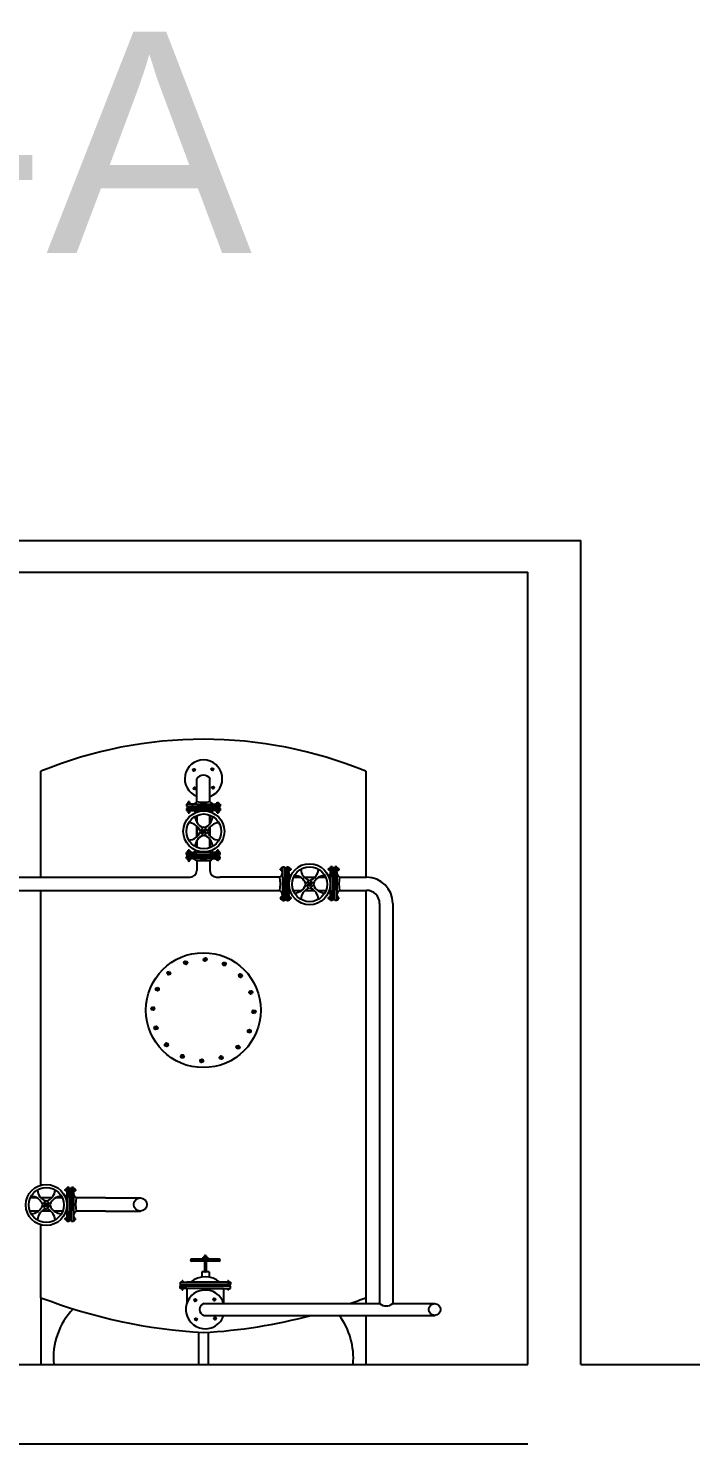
# Model space of a CAD drawing. Extents: x -30 to 1202, y 231 to 898.
# Drawn here: x 1168.97 to 1171.51, y 633.08 to 638.44 of the extents above; entities that cross this region are included whole.
import ezdxf

# ---------------------------------------------------------------- set-up
doc = ezdxf.new("R2010")
doc.units = 0
doc.header["$LTSCALE"] = 0.04
for name, color, linetype in [('0.1', 1, 'CONTINUOUS'), ('0.2', 2, 'CONTINUOUS'), ('0.3', 3, 'CONTINUOUS'), ('0.5', 5, 'CONTINUOUS')]:
    doc.layers.add(name, color=color, linetype=linetype)
doc.styles.add('STYLE2', font='arial.ttf')

msp = doc.modelspace()

# ---------------------------------------------------------------- linework, layer by layer
at = {"layer": '0.1'}
for p, q in [((1169.0168, 635.2221), (1169.0168, 635.6234)), ((1170.2484, 635.6234), (1170.2484, 635.2221)), ((1169.5721, 635.4981), (1169.5721, 635.5029)), ((1169.5721, 635.5029), (1169.5835, 635.5029)), ((1169.5835, 635.4981), (1169.5721, 635.4981)), ((1169.5749, 635.4981), (1169.5749, 635.5029)), ((1169.5755, 635.5029), (1169.5755, 635.5069)), ((1169.5798, 635.5069), (1169.5798, 635.5029)), ((1169.5804, 635.4981), (1169.5804, 635.5029)), ((1169.5835, 635.5029), (1169.5835, 635.4981)), ((1169.6928, 635.5029), (1169.6813, 635.5029)), ((1169.6813, 635.5029), (1169.6813, 635.4981)), ((1169.6813, 635.4981), (1169.6928, 635.4981)), ((1169.6845, 635.4981), (1169.6845, 635.5029)), ((1169.69, 635.4981), (1169.69, 635.5029)), ((1169.6928, 635.4981), (1169.6928, 635.5029)), ((1169.5721, 635.475), (1169.5721, 635.4702)), ((1169.5835, 635.475), (1169.5721, 635.475)), ((1169.5721, 635.4702), (1169.5835, 635.4702)), ((1169.5749, 635.475), (1169.5749, 635.4702)), ((1169.5755, 635.4702), (1169.5755, 635.4662)), ((1169.5798, 635.4662), (1169.5798, 635.4702)), ((1169.5804, 635.475), (1169.5804, 635.4702)), ((1169.5835, 635.4702), (1169.5835, 635.475)), ((1169.6813, 635.4702), (1169.6813, 635.475)), ((1169.6813, 635.475), (1169.6928, 635.475)), ((1169.6928, 635.4702), (1169.6813, 635.4702)), ((1169.6845, 635.475), (1169.6845, 635.4702)), ((1169.6851, 635.4662), (1169.6851, 635.4702)), ((1169.6894, 635.4702), (1169.6894, 635.4662)), ((1169.69, 635.475), (1169.69, 635.4702)), ((1169.6928, 635.475), (1169.6928, 635.4702)), ((1169.5721, 635.3157), (1169.5721, 635.3205)), ((1169.5721, 635.3205), (1169.5835, 635.3205)), ((1169.5835, 635.3157), (1169.5721, 635.3157)), ((1169.5721, 635.2925), (1169.5721, 635.2877)), ((1169.5835, 635.2925), (1169.5721, 635.2925)), ((1169.5721, 635.2877), (1169.5835, 635.2877)), ((1169.5749, 635.3157), (1169.5749, 635.3205)), ((1169.5749, 635.2925), (1169.5749, 635.2877)), ((1169.5755, 635.3205), (1169.5755, 635.3244)), ((1169.5755, 635.2877), (1169.5755, 635.2837)), ((1169.5798, 635.3244), (1169.5798, 635.3205)), ((1169.5798, 635.2837), (1169.5798, 635.2877)), ((1169.5804, 635.3157), (1169.5804, 635.3205)), ((1169.5804, 635.2925), (1169.5804, 635.2877)), ((1169.5835, 635.3205), (1169.5835, 635.3157)), ((1169.5835, 635.2877), (1169.5835, 635.2925)), ((1169.6928, 635.3205), (1169.6813, 635.3205)), ((1169.6813, 635.3205), (1169.6813, 635.3157)), ((1169.6813, 635.3157), (1169.6928, 635.3157)), ((1169.6813, 635.2877), (1169.6813, 635.2925)), ((1169.6813, 635.2925), (1169.6928, 635.2925)), ((1169.6928, 635.2877), (1169.6813, 635.2877)), ((1169.6845, 635.3157), (1169.6845, 635.3205)), ((1169.6845, 635.2925), (1169.6845, 635.2877)), ((1169.6851, 635.3244), (1169.6851, 635.3205)), ((1169.6894, 635.3205), (1169.6894, 635.3244)), ((1169.69, 635.3157), (1169.69, 635.3205)), ((1169.69, 635.2925), (1169.69, 635.2877)), ((1169.6928, 635.3157), (1169.6928, 635.3205)), ((1169.6928, 635.2925), (1169.6928, 635.2877)), ((1169.9275, 635.2542), (1169.9235, 635.2542)), ((1169.9235, 635.2499), (1169.9275, 635.2499)), ((1169.9323, 635.2576), (1169.9275, 635.2576)), ((1169.9275, 635.2576), (1169.9275, 635.2462)), ((1169.9323, 635.2548), (1169.9275, 635.2548)), ((1169.9323, 635.2493), (1169.9275, 635.2493)), ((1169.9275, 635.2462), (1169.9323, 635.2462)), ((1169.9323, 635.2462), (1169.9323, 635.2576)), ((1169.9554, 635.2576), (1169.9602, 635.2576)), ((1169.9554, 635.2462), (1169.9554, 635.2576)), ((1169.9554, 635.2548), (1169.9602, 635.2548)), ((1169.9554, 635.2493), (1169.9602, 635.2493)), ((1169.9602, 635.2462), (1169.9554, 635.2462)), ((1169.9602, 635.2576), (1169.9602, 635.2462)), ((1169.9602, 635.2542), (1169.9642, 635.2542)), ((1169.9642, 635.2499), (1169.9602, 635.2499)), ((1170.11, 635.2542), (1170.106, 635.2542)), ((1170.106, 635.2499), (1170.11, 635.2499)), ((1170.1148, 635.2576), (1170.11, 635.2576)), ((1170.11, 635.2576), (1170.11, 635.2462)), ((1170.1148, 635.2548), (1170.11, 635.2548)), ((1170.1148, 635.2493), (1170.11, 635.2493)), ((1170.11, 635.2462), (1170.1148, 635.2462)), ((1170.1148, 635.2462), (1170.1148, 635.2576)), ((1170.1379, 635.2576), (1170.1427, 635.2576)), ((1170.1379, 635.2462), (1170.1379, 635.2576)), ((1170.1379, 635.2548), (1170.1427, 635.2548)), ((1170.1379, 635.2493), (1170.1427, 635.2493)), ((1170.1427, 635.2462), (1170.1379, 635.2462)), ((1170.1427, 635.2576), (1170.1427, 635.2462)), ((1170.1427, 635.2542), (1170.1467, 635.2542)), ((1170.1467, 635.2499), (1170.1427, 635.2499)), ((1169.0168, 634.0561), (1169.0168, 635.1721)), ((1170.2484, 635.1721), (1170.2484, 633.9578)), ((1169.9275, 635.1369), (1169.9275, 635.1484)), ((1169.9275, 635.1484), (1169.9323, 635.1484)), ((1169.9323, 635.1452), (1169.9275, 635.1452)), ((1169.9323, 635.1397), (1169.9275, 635.1397)), ((1169.9323, 635.1369), (1169.9275, 635.1369)), ((1169.9323, 635.1484), (1169.9323, 635.1369)), ((1169.9602, 635.1484), (1169.9554, 635.1484)), ((1169.9554, 635.1484), (1169.9554, 635.1369)), ((1169.9554, 635.1452), (1169.9602, 635.1452)), ((1169.9554, 635.1397), (1169.9602, 635.1397)), ((1169.9554, 635.1369), (1169.9602, 635.1369)), ((1169.9602, 635.1369), (1169.9602, 635.1484)), ((1169.9642, 635.1446), (1169.9602, 635.1446)), ((1169.9602, 635.1403), (1169.9642, 635.1403)), ((1170.106, 635.1446), (1170.11, 635.1446)), ((1170.11, 635.1403), (1170.106, 635.1403)), ((1170.11, 635.1369), (1170.11, 635.1484)), ((1170.11, 635.1484), (1170.1148, 635.1484)), ((1170.1148, 635.1452), (1170.11, 635.1452)), ((1170.1148, 635.1397), (1170.11, 635.1397)), ((1170.1148, 635.1369), (1170.11, 635.1369)), ((1170.1148, 635.1484), (1170.1148, 635.1369)), ((1170.1427, 635.1484), (1170.1379, 635.1484)), ((1170.1379, 635.1484), (1170.1379, 635.1369)), ((1170.1379, 635.1452), (1170.1427, 635.1452)), ((1170.1379, 635.1397), (1170.1427, 635.1397)), ((1170.1379, 635.1369), (1170.1427, 635.1369)), ((1170.1427, 635.1369), (1170.1427, 635.1484)), ((1169.117, 634.0433), (1169.1122, 634.0433)), ((1169.1122, 634.0433), (1169.1122, 634.0319)), ((1169.117, 634.0319), (1169.117, 634.0433)), ((1169.1402, 634.0433), (1169.145, 634.0433)), ((1169.1402, 634.0319), (1169.1402, 634.0433)), ((1169.145, 634.0433), (1169.145, 634.0319)), ((1169.1122, 634.0399), (1169.1082, 634.0399)), ((1169.1082, 634.0357), (1169.1122, 634.0357)), ((1169.117, 634.0405), (1169.1122, 634.0405)), ((1169.117, 634.035), (1169.1122, 634.035)), ((1169.1122, 634.0319), (1169.117, 634.0319)), ((1169.1402, 634.0405), (1169.145, 634.0405)), ((1169.1402, 634.035), (1169.145, 634.035)), ((1169.145, 634.0319), (1169.1402, 634.0319)), ((1169.145, 634.0399), (1169.1489, 634.0399)), ((1169.1489, 634.0357), (1169.145, 634.0357)), ((1169.1122, 633.9226), (1169.1122, 633.9341)), ((1169.1122, 633.9341), (1169.117, 633.9341)), ((1169.117, 633.9341), (1169.117, 633.9226)), ((1169.145, 633.9341), (1169.1402, 633.9341)), ((1169.1402, 633.9341), (1169.1402, 633.9226)), ((1169.145, 633.9226), (1169.145, 633.9341)), ((1170.2484, 633.9578), (1170.2484, 633.6301)), ((1169.0168, 633.6301), (1169.0168, 633.9061)), ((1169.1082, 633.9303), (1169.1122, 633.9303)), ((1169.1122, 633.9261), (1169.1082, 633.9261)), ((1169.117, 633.9309), (1169.1122, 633.9309)), ((1169.117, 633.9255), (1169.1122, 633.9255)), ((1169.117, 633.9226), (1169.1122, 633.9226)), ((1169.1402, 633.9309), (1169.145, 633.9309)), ((1169.1402, 633.9255), (1169.145, 633.9255)), ((1169.1402, 633.9226), (1169.145, 633.9226)), ((1169.6923, 633.7759), (1169.5878, 633.7759)), ((1169.6315, 633.7759), (1169.6315, 633.7831)), ((1169.6315, 633.7831), (1169.6487, 633.7831)), ((1169.6487, 633.7759), (1169.6315, 633.7759)), ((1169.6357, 633.7759), (1169.6357, 633.7831)), ((1169.6366, 633.7831), (1169.6366, 633.7891)), ((1169.643, 633.7891), (1169.643, 633.7831)), ((1169.644, 633.7759), (1169.644, 633.7831)), ((1169.6487, 633.7831), (1169.6487, 633.7759)), ((1169.6923, 633.7683), (1169.5878, 633.7683)), ((1169.6367, 633.7684), (1169.6367, 633.728)), ((1169.6433, 633.7683), (1169.6433, 633.7279)), ((1169.5496, 633.6884), (1169.5496, 633.6912)), ((1169.5496, 633.6912), (1169.5563, 633.6912)), ((1169.5563, 633.6884), (1169.5496, 633.6884)), ((1169.5513, 633.6884), (1169.5513, 633.6912)), ((1169.5516, 633.6912), (1169.5516, 633.6935)), ((1169.5541, 633.6935), (1169.5541, 633.6912)), ((1169.5545, 633.6884), (1169.5545, 633.6912)), ((1169.5563, 633.6912), (1169.5563, 633.6884)), ((1169.73, 633.6912), (1169.7233, 633.6912)), ((1169.7233, 633.6912), (1169.7233, 633.6884)), ((1169.7233, 633.6884), (1169.73, 633.6884)), ((1169.7251, 633.6884), (1169.7251, 633.6912)), ((1169.7255, 633.6935), (1169.7255, 633.6912)), ((1169.728, 633.6912), (1169.728, 633.6935)), ((1169.7284, 633.6884), (1169.7284, 633.6912)), ((1169.73, 633.6884), (1169.73, 633.6912)), ((1169.0168, 633.6301), (1169.0168, 633.3773)), ((1169.5496, 633.6654), (1169.5496, 633.6626)), ((1169.5563, 633.6654), (1169.5496, 633.6654)), ((1169.5496, 633.6626), (1169.5563, 633.6626)), ((1169.5513, 633.6654), (1169.5513, 633.6626)), ((1169.5516, 633.6626), (1169.5516, 633.6603)), ((1169.5541, 633.6603), (1169.5541, 633.6626)), ((1169.5545, 633.6654), (1169.5545, 633.6626)), ((1169.5563, 633.6626), (1169.5563, 633.6654)), ((1169.7233, 633.6626), (1169.7233, 633.6654)), ((1169.7233, 633.6654), (1169.73, 633.6654)), ((1169.73, 633.6626), (1169.7233, 633.6626)), ((1169.7251, 633.6654), (1169.7251, 633.6626)), ((1169.7255, 633.6603), (1169.7255, 633.6626)), ((1169.728, 633.6626), (1169.728, 633.6603)), ((1169.7284, 633.6654), (1169.7284, 633.6626)), ((1169.73, 633.6654), (1169.73, 633.6626)), ((1170.2484, 633.6301), (1170.2484, 633.6076)), ((1170.2484, 633.5632), (1170.2484, 633.3773)), ((1170.2484, 633.5632), (1170.2484, 633.3773)), ((1169.6145, 633.498), (1169.6145, 633.3773)), ((1169.6507, 633.498), (1169.6507, 633.3773))]:
    msp.add_line(p, q, dxfattribs=at)
for points in [[(1169.5702, 634.9029), (1169.5719, 634.8965), (1169.5672, 634.8917), (1169.5607, 634.8935), (1169.5589, 634.8999), (1169.5637, 634.9047)], [(1169.6455, 634.9128), (1169.6446, 634.9062), (1169.6384, 634.9036), (1169.6331, 634.9077), (1169.6339, 634.9143), (1169.6401, 634.9169)], [(1169.7188, 634.8931), (1169.7154, 634.8873), (1169.7087, 634.8873), (1169.7054, 634.8931), (1169.7087, 634.8989), (1169.7154, 634.8989)], [(1169.5044, 634.865), (1169.5085, 634.8597), (1169.5059, 634.8535), (1169.4992, 634.8526), (1169.4952, 634.8579), (1169.4977, 634.8641)], [(1169.779, 634.8469), (1169.7737, 634.8428), (1169.7675, 634.8453), (1169.7666, 634.852), (1169.7719, 634.8561), (1169.7781, 634.8535)], [(1169.4581, 634.8048), (1169.4639, 634.8015), (1169.4639, 634.7947), (1169.4581, 634.7914), (1169.4523, 634.7947), (1169.4523, 634.8015)], [(1169.8169, 634.7811), (1169.8105, 634.7793), (1169.8057, 634.7841), (1169.8074, 634.7906), (1169.8139, 634.7923), (1169.8187, 634.7875)], [(1169.4384, 634.7315), (1169.4451, 634.7306), (1169.4476, 634.7244), (1169.4436, 634.7191), (1169.4369, 634.7199), (1169.4343, 634.7261)], [(1169.8268, 634.7058), (1169.8201, 634.7067), (1169.8176, 634.7128), (1169.8217, 634.7182), (1169.8283, 634.7173), (1169.8309, 634.7111)], [(1169.4483, 634.6562), (1169.4548, 634.6579), (1169.4595, 634.6532), (1169.4578, 634.6467), (1169.4513, 634.645), (1169.4465, 634.6497)], [(1169.8071, 634.6324), (1169.8013, 634.6358), (1169.8013, 634.6425), (1169.8071, 634.6459), (1169.8129, 634.6425), (1169.8129, 634.6358)], [(1169.4862, 634.5904), (1169.4915, 634.5945), (1169.4977, 634.5919), (1169.4986, 634.5853), (1169.4933, 634.5812), (1169.4871, 634.5837)], [(1169.7608, 634.5722), (1169.7568, 634.5775), (1169.7593, 634.5837), (1169.766, 634.5846), (1169.7701, 634.5793), (1169.7675, 634.5731)], [(1169.5464, 634.5441), (1169.5498, 634.5499), (1169.5565, 634.5499), (1169.5598, 634.5441), (1169.5565, 634.5383), (1169.5498, 634.5383)], [(1169.6198, 634.5244), (1169.6206, 634.5311), (1169.6268, 634.5337), (1169.6322, 634.5296), (1169.6313, 634.5229), (1169.6251, 634.5203)], [(1169.6951, 634.5343), (1169.6933, 634.5408), (1169.6981, 634.5455), (1169.7045, 634.5438), (1169.7063, 634.5373), (1169.7015, 634.5326)]]:
    msp.add_lwpolyline(points, close=True, dxfattribs=at)
for centre, radius in [((1169.6326, 634.7186), 0.2175), ((1169.5654, 634.8982), 0.00298), ((1169.6393, 634.9102), 0.00298), ((1169.5018, 634.8588), 0.00298), ((1169.7121, 634.8931), 0.00298), ((1169.7728, 634.8494), 0.00298), ((1169.4581, 634.7981), 0.00298), ((1169.8122, 634.7858), 0.00298), ((1169.441, 634.7253), 0.00298), ((1169.8242, 634.712), 0.00298), ((1169.453, 634.6514), 0.00298), ((1169.8071, 634.6391), 0.00298), ((1169.4924, 634.5878), 0.00298), ((1169.7634, 634.5784), 0.00298), ((1169.5531, 634.5441), 0.00298), ((1169.626, 634.527), 0.00298), ((1169.6998, 634.539), 0.00298)]:
    msp.add_circle(centre, radius, dxfattribs=at)
for centre, radius, start, end in [((1169.6326, 634.115), 1.6292, 67.7926, 112.2074), ((1169.5776, 635.5023), 0.00507, 65.0757, 114.9243), ((1169.5809, 635.5174), 0.0124, 244.1183, 264.7896), ((1169.5809, 635.5168), 0.0124, 244.1183, 264.7896), ((1169.5809, 635.5161), 0.0124, 244.1183, 264.7896), ((1169.5809, 635.5154), 0.0124, 244.1183, 264.7896), ((1169.5809, 635.5148), 0.0124, 244.1183, 254.2835), ((1169.5809, 635.5181), 0.0124, 249.0423, 264.7896), ((1169.684, 635.5168), 0.0124, 275.2104, 295.8817), ((1169.684, 635.5161), 0.0124, 275.2104, 295.8817), ((1169.684, 635.5154), 0.0124, 275.2104, 295.8817), ((1169.684, 635.5148), 0.0124, 285.7165, 295.8817), ((1169.5809, 635.4583), 0.0124, 105.7165, 115.8817), ((1169.5809, 635.4577), 0.0124, 95.2104, 115.8817), ((1169.5809, 635.4571), 0.0124, 95.2104, 115.8817), ((1169.5809, 635.4564), 0.0124, 95.2104, 115.8817), ((1169.5809, 635.4557), 0.0124, 95.2104, 115.8817), ((1169.5776, 635.4708), 0.00507, 245.0757, 294.9243), ((1169.5809, 635.4551), 0.0124, 95.2104, 110.9577), ((1169.684, 635.4577), 0.0124, 64.1183, 84.7896), ((1169.684, 635.4571), 0.0124, 64.1183, 84.7896), ((1169.684, 635.4564), 0.0124, 64.1183, 84.7896), ((1169.684, 635.4557), 0.0124, 64.1183, 84.7896), ((1169.684, 635.4551), 0.0124, 69.0423, 84.7896), ((1169.6872, 635.4708), 0.00507, 245.0757, 294.9243), ((1169.684, 635.4583), 0.0124, 64.1183, 74.2835), ((1169.5776, 635.3199), 0.00507, 65.0757, 114.9243), ((1169.5809, 635.335), 0.0124, 244.1183, 264.7896), ((1169.5809, 635.3343), 0.0124, 244.1183, 264.7896), ((1169.5809, 635.3336), 0.0124, 244.1183, 264.7896), ((1169.5809, 635.3329), 0.0124, 244.1183, 264.7896), ((1169.5809, 635.3324), 0.0124, 244.1183, 254.2835), ((1169.5809, 635.2758), 0.0124, 105.7165, 115.8817), ((1169.5809, 635.2752), 0.0124, 95.2104, 115.8817), ((1169.5809, 635.2746), 0.0124, 95.2104, 115.8817), ((1169.5809, 635.2739), 0.0124, 95.2104, 115.8817), ((1169.5809, 635.2732), 0.0124, 95.2104, 115.8817), ((1169.5776, 635.2883), 0.00507, 245.0757, 294.9243), ((1169.5809, 635.3356), 0.0124, 249.0423, 264.7896), ((1169.5809, 635.2726), 0.0124, 95.2104, 110.9577), ((1169.6872, 635.3199), 0.00507, 65.0757, 114.9243), ((1169.684, 635.3356), 0.0124, 275.2104, 290.9577), ((1169.684, 635.335), 0.0124, 275.2104, 295.8817), ((1169.684, 635.3343), 0.0124, 275.2104, 295.8817), ((1169.684, 635.3336), 0.0124, 275.2104, 295.8817), ((1169.684, 635.3329), 0.0124, 275.2104, 295.8817), ((1169.684, 635.2752), 0.0124, 64.1183, 84.7896), ((1169.684, 635.2746), 0.0124, 64.1183, 84.7896), ((1169.684, 635.2739), 0.0124, 64.1183, 84.7896), ((1169.684, 635.3324), 0.0124, 285.7165, 295.8817), ((1169.684, 635.2758), 0.0124, 64.1183, 74.2835), ((1169.9281, 635.2521), 0.00507, 155.0757, 204.9243), ((1169.9124, 635.2488), 0.0124, 5.2104, 20.9577), ((1169.913, 635.2488), 0.0124, 5.2104, 25.8817), ((1169.9137, 635.2488), 0.0124, 5.2104, 25.8817), ((1169.9144, 635.2488), 0.0124, 5.2104, 25.8817), ((1169.915, 635.2488), 0.0124, 5.2104, 25.8817), ((1169.9156, 635.2488), 0.0124, 15.7165, 25.8817), ((1169.9721, 635.2488), 0.0124, 154.1183, 164.2835), ((1169.9727, 635.2488), 0.0124, 154.1183, 174.7896), ((1169.9734, 635.2488), 0.0124, 154.1183, 174.7896), ((1169.9741, 635.2488), 0.0124, 154.1183, 174.7896), ((1169.9747, 635.2488), 0.0124, 154.1183, 174.7896), ((1169.9753, 635.2488), 0.0124, 159.0423, 174.7896), ((1169.9596, 635.2521), 0.00507, 335.0757, 24.9243), ((1170.1106, 635.2521), 0.00507, 155.0757, 204.9243), ((1170.0949, 635.2488), 0.0124, 5.2104, 20.9577), ((1170.0955, 635.2488), 0.0124, 5.2104, 25.8817), ((1170.0961, 635.2488), 0.0124, 5.2104, 25.8817), ((1170.0969, 635.2488), 0.0124, 5.2104, 25.8817), ((1170.0975, 635.2488), 0.0124, 5.2104, 25.8817), ((1170.0981, 635.2488), 0.0124, 15.7165, 25.8817), ((1170.1546, 635.2488), 0.0124, 154.1183, 164.2835), ((1170.1552, 635.2488), 0.0124, 154.1183, 174.7896), ((1170.1558, 635.2488), 0.0124, 154.1183, 174.7896), ((1170.1566, 635.2488), 0.0124, 154.1183, 174.7896), ((1170.1572, 635.2488), 0.0124, 154.1183, 174.7896), ((1170.1578, 635.2488), 0.0124, 159.0423, 174.7896), ((1170.1421, 635.2521), 0.00507, 335.0757, 24.9243), ((1169.9137, 635.1457), 0.0124, 334.1183, 354.7896), ((1169.9144, 635.1457), 0.0124, 334.1183, 354.7896), ((1169.915, 635.1457), 0.0124, 334.1183, 354.7896), ((1169.9156, 635.1457), 0.0124, 334.1183, 344.2835), ((1169.9721, 635.1457), 0.0124, 195.7165, 205.8817), ((1169.9727, 635.1457), 0.0124, 185.2104, 205.8817), ((1169.9734, 635.1457), 0.0124, 185.2104, 205.8817), ((1169.9741, 635.1457), 0.0124, 185.2104, 205.8817), ((1169.9747, 635.1457), 0.0124, 185.2104, 205.8817), ((1169.9753, 635.1457), 0.0124, 185.2104, 200.9577), ((1169.9596, 635.1425), 0.00507, 335.0757, 24.9243), ((1170.1106, 635.1425), 0.00507, 155.0757, 204.9243), ((1170.0949, 635.1457), 0.0124, 339.0423, 354.7896), ((1170.0955, 635.1457), 0.0124, 334.1183, 354.7896), ((1170.0961, 635.1457), 0.0124, 334.1183, 354.7896), ((1170.0969, 635.1457), 0.0124, 334.1183, 354.7896), ((1170.0975, 635.1457), 0.0124, 334.1183, 354.7896), ((1170.0981, 635.1457), 0.0124, 334.1183, 344.2835), ((1170.1546, 635.1457), 0.0124, 195.7165, 205.8817), ((1170.1552, 635.1457), 0.0124, 185.2104, 205.8817), ((1170.1558, 635.1457), 0.0124, 185.2104, 205.8817), ((1170.1566, 635.1457), 0.0124, 185.2104, 205.8817), ((1169.1128, 634.0378), 0.00507, 155.0757, 204.9243), ((1169.0971, 634.0345), 0.0124, 5.2104, 20.9577), ((1169.0977, 634.0345), 0.0124, 5.2104, 25.8817), ((1169.0984, 634.0345), 0.0124, 5.2104, 25.8817), ((1169.0991, 634.0345), 0.0124, 5.2104, 25.8817), ((1169.0997, 634.0345), 0.0124, 5.2104, 25.8817), ((1169.1003, 634.0345), 0.0124, 15.7165, 25.8817), ((1169.1569, 634.0345), 0.0124, 154.1183, 164.2835), ((1169.1574, 634.0345), 0.0124, 154.1183, 174.7896), ((1169.1581, 634.0345), 0.0124, 154.1183, 174.7896), ((1169.1588, 634.0345), 0.0124, 154.1183, 174.7896), ((1169.1594, 634.0345), 0.0124, 154.1183, 174.7896), ((1169.1601, 634.0345), 0.0124, 159.0423, 174.7896), ((1169.1443, 634.0378), 0.00507, 335.0757, 24.9243), ((1169.1128, 633.9282), 0.00507, 155.0757, 204.9243), ((1169.0971, 633.9314), 0.0124, 339.0423, 354.7896), ((1169.0977, 633.9314), 0.0124, 334.1183, 354.7896), ((1169.0984, 633.9314), 0.0124, 334.1183, 354.7896), ((1169.0991, 633.9314), 0.0124, 334.1183, 354.7896), ((1169.0997, 633.9314), 0.0124, 334.1183, 354.7896), ((1169.1003, 633.9314), 0.0124, 334.1183, 344.2835), ((1169.1569, 633.9314), 0.0124, 195.7165, 205.8817), ((1169.1574, 633.9314), 0.0124, 185.2104, 205.8817), ((1169.1581, 633.9314), 0.0124, 185.2104, 205.8817), ((1169.1588, 633.9314), 0.0124, 185.2104, 205.8817), ((1169.5878, 633.7721), 0.00378, 90, 270), ((1169.6398, 633.7822), 0.00763, 65.0757, 114.9243), ((1169.6447, 633.8049), 0.0186, 244.1183, 264.7896), ((1169.6447, 633.8039), 0.0186, 244.1183, 264.7896), ((1169.6447, 633.8029), 0.0186, 244.1183, 264.7896), ((1169.6447, 633.8019), 0.0186, 244.1183, 264.7896), ((1169.6447, 633.801), 0.0186, 244.1183, 254.2835), ((1169.6447, 633.8059), 0.0186, 249.0423, 264.7896), ((1169.6923, 633.7721), 0.00378, 270, 90), ((1169.6448, 633.7843), 0.0186, 244.1183, 264.7896), ((1169.6448, 633.7832), 0.0186, 244.1183, 264.7896), ((1169.6448, 633.7822), 0.0186, 244.1183, 264.7896), ((1169.6448, 633.7812), 0.0186, 244.1183, 264.7896), ((1169.6448, 633.7803), 0.0186, 244.1183, 264.7896), ((1169.6448, 633.7792), 0.0186, 244.1183, 264.7896), ((1169.6448, 633.7782), 0.0186, 244.1183, 264.7896), ((1169.6449, 633.7773), 0.0186, 244.1183, 264.7896), ((1169.6448, 633.7762), 0.0186, 244.1183, 264.7896), ((1169.6448, 633.7752), 0.0186, 244.1183, 264.7896), ((1169.6448, 633.7741), 0.0186, 244.1183, 264.7896), ((1169.6448, 633.7732), 0.0186, 244.1183, 264.7896), ((1169.6448, 633.7722), 0.0186, 244.1183, 264.7896), ((1169.6448, 633.7712), 0.0186, 244.1183, 264.7896), ((1169.6448, 633.7701), 0.0186, 244.1183, 264.7896), ((1169.6448, 633.7691), 0.0186, 244.1183, 264.7896), ((1169.6449, 633.7682), 0.0186, 244.1183, 264.7896), ((1169.6448, 633.767), 0.0186, 244.1183, 264.7896), ((1169.6448, 633.766), 0.0186, 244.1183, 264.7896), ((1169.6448, 633.7649), 0.0186, 244.1183, 264.7896), ((1169.6448, 633.7639), 0.0186, 244.1183, 264.7896), ((1169.6448, 633.7629), 0.0186, 244.1183, 264.7896), ((1169.6448, 633.7619), 0.0186, 244.1183, 264.7896), ((1169.6448, 633.7609), 0.0186, 244.1183, 264.7896), ((1169.6448, 633.7599), 0.0186, 244.1183, 264.7896), ((1169.6449, 633.759), 0.0186, 244.1183, 264.7896), ((1169.6448, 633.7579), 0.0186, 244.1183, 264.7896), ((1169.6448, 633.7569), 0.0186, 244.1183, 264.7896), ((1169.6448, 633.7558), 0.0186, 244.1183, 264.7896), ((1169.6448, 633.7548), 0.0186, 244.1183, 264.7896), ((1169.6448, 633.7538), 0.0186, 244.1183, 264.7896), ((1169.6448, 633.7528), 0.0186, 244.1183, 264.7896), ((1169.6448, 633.7518), 0.0186, 244.1183, 264.7896), ((1169.6448, 633.7508), 0.0186, 244.1183, 264.7896), ((1169.6449, 633.7498), 0.0186, 244.1183, 264.7896), ((1169.6448, 633.7487), 0.0186, 244.1183, 264.7896), ((1169.6448, 633.7477), 0.0186, 244.1183, 264.7896), ((1169.6448, 633.7466), 0.0186, 244.1183, 264.7896), ((1169.6448, 633.7456), 0.0186, 244.1183, 252.2902), ((1169.6448, 633.7853), 0.0186, 245.8272, 264.7896), ((1169.5529, 633.6908), 0.00298, 65.0757, 114.9243), ((1169.5548, 633.6997), 0.00727, 244.1183, 264.7896), ((1169.5548, 633.6993), 0.00727, 244.1183, 264.7896), ((1169.5548, 633.6989), 0.00727, 244.1183, 264.7896), ((1169.5548, 633.6985), 0.00727, 244.1183, 264.7896), ((1169.5548, 633.6982), 0.00727, 244.1183, 254.2835), ((1169.5548, 633.7001), 0.00727, 249.0423, 264.7896), ((1169.7268, 633.6908), 0.00298, 65.0757, 114.9243), ((1169.7248, 633.7001), 0.00727, 275.2104, 290.9577), ((1169.7248, 633.6997), 0.00727, 275.2104, 295.8817), ((1169.7248, 633.6993), 0.00727, 275.2104, 295.8817), ((1169.7248, 633.6989), 0.00727, 275.2104, 295.8817), ((1169.7248, 633.6985), 0.00727, 275.2104, 295.8817), ((1169.7248, 633.6982), 0.00727, 285.7165, 295.8817), ((1169.7489, 635.5409), 2.0462, 249.0372, 266.7417), ((1169.5548, 633.6556), 0.00727, 105.7165, 115.8817), ((1169.5548, 633.6553), 0.00727, 95.2104, 115.8817), ((1169.5548, 633.6549), 0.00727, 95.2104, 115.8817), ((1169.5548, 633.6545), 0.00727, 95.2104, 115.8817), ((1169.5548, 633.6541), 0.00727, 95.2104, 115.8817), ((1169.5529, 633.663), 0.00298, 245.0757, 294.9243), ((1169.5548, 633.6537), 0.00727, 95.2104, 110.9577), ((1169.7248, 633.6553), 0.00727, 64.1183, 84.7896), ((1169.7248, 633.6549), 0.00727, 64.1183, 84.7896), ((1169.7248, 633.6545), 0.00727, 64.1183, 84.7896), ((1169.7248, 633.6541), 0.00727, 64.1183, 84.7896), ((1169.7248, 633.6537), 0.00727, 69.0423, 84.7896), ((1169.7268, 633.663), 0.00298, 245.0757, 294.9243), ((1169.7248, 633.6556), 0.00727, 64.1183, 74.2835), ((1169.5163, 635.5409), 2.0462, 289.1255, 290.9628), ((1169.338, 633.4004), 0.2737, 136.7857, 184.8509), ((1169.5163, 635.5409), 2.0462, 273.2583, 284.8671), ((1169.9272, 633.4004), 0.2737, 355.1491, 36.4863)]:
    msp.add_arc(centre, radius, start, end, dxfattribs=at)
at = {"layer": '0.2'}
for p, q in [((1161.2382, 636.4973), (1171.0624, 636.4973)), ((1171.0624, 633.3773), (1171.0624, 636.4973)), ((1161.4382, 636.3773), (1170.8624, 636.3773)), ((1170.8624, 633.3773), (1170.8624, 636.3773)), ((1169.6076, 635.5083), (1169.6076, 635.5944)), ((1169.6576, 635.5083), (1169.6576, 635.5944)), ((1169.6075, 635.4981), (1169.5685, 635.4981)), ((1169.5685, 635.4981), (1169.5685, 635.491)), ((1169.5685, 635.491), (1169.6569, 635.491)), ((1169.5716, 635.491), (1169.5716, 635.4821)), ((1169.6075, 635.4981), (1169.6964, 635.4981)), ((1169.6964, 635.491), (1169.6569, 635.491)), ((1169.6933, 635.491), (1169.6933, 635.4821)), ((1169.6964, 635.4981), (1169.6964, 635.491)), ((1169.5685, 635.4821), (1169.6572, 635.4821)), ((1169.5685, 635.4821), (1169.5685, 635.475)), ((1169.5685, 635.475), (1169.6076, 635.475)), ((1169.5716, 635.4866), (1169.6115, 635.4866)), ((1169.6964, 635.475), (1169.6076, 635.475)), ((1169.6076, 635.4558), (1169.6076, 635.4305)), ((1169.6076, 635.4558), (1169.6076, 635.4305)), ((1169.6076, 635.4305), (1169.6076, 635.4558)), ((1169.6933, 635.4866), (1169.6115, 635.4866)), ((1169.6964, 635.4821), (1169.6572, 635.4821)), ((1169.6576, 635.4572), (1169.6576, 635.4253)), ((1169.6576, 635.4572), (1169.6576, 635.4253)), ((1169.6576, 635.4253), (1169.6576, 635.4572)), ((1169.6964, 635.4821), (1169.6964, 635.475)), ((1169.6076, 635.4158), (1169.6076, 635.3748)), ((1169.6076, 635.4158), (1169.6076, 635.3748)), ((1169.6076, 635.3748), (1169.6076, 635.4158)), ((1169.6343, 635.4125), (1169.6172, 635.3953)), ((1169.6172, 635.3953), (1169.6343, 635.3781)), ((1169.6515, 635.3953), (1169.6343, 635.4125)), ((1169.6343, 635.3781), (1169.6515, 635.3953)), ((1169.6576, 635.4123), (1169.6576, 635.3784)), ((1169.6576, 635.4123), (1169.6576, 635.3784)), ((1169.6576, 635.3784), (1169.6576, 635.4123)), ((1169.6576, 635.4074), (1169.6576, 635.3833)), ((1169.6076, 635.3602), (1169.6076, 635.3349)), ((1169.6076, 635.3602), (1169.6076, 635.3349)), ((1169.6076, 635.3349), (1169.6076, 635.3602)), ((1169.6576, 635.3653), (1169.6576, 635.3334)), ((1169.6576, 635.3653), (1169.6576, 635.3334)), ((1169.6576, 635.3334), (1169.6576, 635.3653)), ((1169.5685, 635.3085), (1169.5685, 635.3157)), ((1169.5685, 635.3157), (1169.6076, 635.3157)), ((1169.5685, 635.3085), (1169.6572, 635.3085)), ((1169.5685, 635.2925), (1169.5685, 635.2996)), ((1169.5685, 635.2996), (1169.6569, 635.2996)), ((1169.6075, 635.2925), (1169.5685, 635.2925)), ((1169.5716, 635.2996), (1169.5716, 635.3085)), ((1169.5716, 635.3041), (1169.6115, 635.3041)), ((1169.6075, 635.2925), (1169.6964, 635.2925)), ((1169.6964, 635.3157), (1169.6076, 635.3157)), ((1169.6076, 635.2823), (1169.6076, 635.2471)), ((1169.6554, 635.3041), (1169.6115, 635.3041)), ((1169.6933, 635.3041), (1169.6554, 635.3041)), ((1169.6964, 635.2996), (1169.6569, 635.2996)), ((1169.6964, 635.3085), (1169.6572, 635.3085)), ((1169.6576, 635.2823), (1169.6576, 635.2471)), ((1169.6933, 635.2996), (1169.6933, 635.3085)), ((1169.6964, 635.3085), (1169.6964, 635.3157)), ((1169.6964, 635.2925), (1169.6964, 635.2996)), ((1168.3731, 635.2221), (1169.5826, 635.2221)), ((1169.6826, 635.2221), (1169.6961, 635.2221)), ((1169.9221, 635.2221), (1169.6961, 635.2221)), ((1169.9323, 635.2222), (1169.9323, 635.2612)), ((1169.9323, 635.2612), (1169.9394, 635.2612)), ((1169.9323, 635.2222), (1169.9323, 635.1333)), ((1169.9394, 635.2612), (1169.9394, 635.1728)), ((1169.9394, 635.2581), (1169.9483, 635.2581)), ((1169.9439, 635.2581), (1169.9439, 635.2182)), ((1169.9483, 635.2612), (1169.9483, 635.1724)), ((1169.9483, 635.2612), (1169.9554, 635.2612)), ((1169.9554, 635.2612), (1169.9554, 635.2221)), ((1169.9554, 635.1333), (1169.9554, 635.2221)), ((1169.9746, 635.2221), (1169.9999, 635.2221)), ((1170.0146, 635.2221), (1170.0556, 635.2221)), ((1170.0703, 635.2221), (1170.0956, 635.2221)), ((1170.1219, 635.2612), (1170.1148, 635.2612)), ((1170.1148, 635.2612), (1170.1148, 635.2221)), ((1170.1148, 635.1333), (1170.1148, 635.2221)), ((1170.1219, 635.2612), (1170.1219, 635.1724)), ((1170.1308, 635.2581), (1170.1219, 635.2581)), ((1170.1263, 635.2581), (1170.1263, 635.2182)), ((1170.1379, 635.2612), (1170.1308, 635.2612)), ((1170.1308, 635.2612), (1170.1308, 635.1728)), ((1170.1379, 635.2222), (1170.1379, 635.2612)), ((1170.1379, 635.2222), (1170.1379, 635.1333)), ((1170.1481, 635.2221), (1170.2504, 635.2221)), ((1168.3731, 635.1721), (1169.6326, 635.1721)), ((1169.6326, 635.1721), (1169.6961, 635.1721)), ((1169.6961, 635.1721), (1169.9221, 635.1721)), ((1169.9394, 635.1333), (1169.9394, 635.1728)), ((1169.9439, 635.1364), (1169.9439, 635.2182)), ((1169.9483, 635.1333), (1169.9483, 635.1724)), ((1169.9732, 635.1721), (1170.0051, 635.1721)), ((1170.0179, 635.1954), (1170.0351, 635.2125)), ((1170.0351, 635.1782), (1170.0179, 635.1954)), ((1170.0181, 635.1721), (1170.0521, 635.1721)), ((1170.0231, 635.1721), (1170.0471, 635.1721)), ((1170.0351, 635.2125), (1170.0523, 635.1954)), ((1170.0523, 635.1954), (1170.0351, 635.1782)), ((1170.0651, 635.1721), (1170.097, 635.1721)), ((1170.1219, 635.1333), (1170.1219, 635.1724)), ((1170.1263, 635.1364), (1170.1263, 635.2182)), ((1170.1308, 635.1333), (1170.1308, 635.1728)), ((1170.1481, 635.1721), (1170.2504, 635.1721)), ((1169.9323, 635.1333), (1169.9394, 635.1333)), ((1169.9394, 635.1364), (1169.9483, 635.1364)), ((1169.9483, 635.1333), (1169.9554, 635.1333)), ((1170.1219, 635.1333), (1170.1148, 635.1333)), ((1170.1308, 635.1364), (1170.1219, 635.1364)), ((1170.1379, 635.1333), (1170.1308, 635.1333)), ((1170.3004, 635.1221), (1170.3004, 633.9578)), ((1170.3504, 635.1221), (1170.3504, 633.9578)), ((1169.1241, 634.047), (1169.117, 634.047)), ((1169.117, 634.047), (1169.117, 634.0078)), ((1169.1241, 634.047), (1169.1241, 633.9582)), ((1169.133, 634.0439), (1169.1241, 634.0439)), ((1169.1286, 634.0439), (1169.1286, 634.0039)), ((1169.1402, 634.047), (1169.133, 634.047)), ((1169.133, 634.047), (1169.133, 633.9585)), ((1169.1402, 634.0079), (1169.1402, 634.047)), ((1169.0022, 634.0078), (1168.9769, 634.0078)), ((1169.0578, 634.0078), (1169.0168, 634.0078)), ((1169.0373, 633.9983), (1169.0201, 633.9811)), ((1169.0545, 633.9811), (1169.0373, 633.9983)), ((1169.0978, 634.0078), (1169.0725, 634.0078)), ((1169.117, 633.919), (1169.117, 634.0078)), ((1169.1286, 633.9221), (1169.1286, 634.0039)), ((1169.1402, 634.0079), (1169.1402, 633.919)), ((1169.0073, 633.9578), (1168.9754, 633.9578)), ((1169.0201, 633.9811), (1169.0373, 633.9639)), ((1169.0543, 633.9578), (1169.0204, 633.9578)), ((1169.0494, 633.9578), (1169.0253, 633.9578)), ((1169.0373, 633.9639), (1169.0545, 633.9811)), ((1169.0992, 633.9578), (1169.0673, 633.9578)), ((1169.1241, 633.919), (1169.1241, 633.9582)), ((1169.133, 633.919), (1169.133, 633.9585)), ((1170.3004, 633.9578), (1170.3004, 633.6326)), ((1170.3504, 633.9578), (1170.3504, 633.6326)), ((1169.1241, 633.919), (1169.117, 633.919)), ((1169.133, 633.9221), (1169.1241, 633.9221)), ((1169.1402, 633.919), (1169.133, 633.919)), ((1169.6539, 633.7279), (1169.6263, 633.7279)), ((1169.6263, 633.7279), (1169.6263, 633.7073)), ((1169.6539, 633.7279), (1169.6539, 633.7073)), ((1169.544, 633.6884), (1169.544, 633.6801)), ((1169.544, 633.6884), (1169.5704, 633.6884)), ((1169.544, 633.6801), (1169.5704, 633.6801)), ((1169.544, 633.6654), (1169.544, 633.6737)), ((1169.544, 633.6737), (1169.5704, 633.6737)), ((1169.5459, 633.6737), (1169.5459, 633.6801)), ((1169.7357, 633.6884), (1169.5704, 633.6884)), ((1169.7357, 633.6801), (1169.5704, 633.6801)), ((1169.7357, 633.6737), (1169.5704, 633.6737)), ((1169.7337, 633.6737), (1169.7337, 633.6801)), ((1169.7357, 633.6884), (1169.7357, 633.6801)), ((1169.7357, 633.6654), (1169.7357, 633.6737)), ((1169.5704, 633.6654), (1169.544, 633.6654)), ((1169.6398, 633.6654), (1169.5704, 633.6654)), ((1169.7092, 633.6654), (1169.5704, 633.6654)), ((1169.5704, 633.6654), (1169.5704, 633.6114)), ((1169.6398, 633.6654), (1169.7092, 633.6654)), ((1169.7092, 633.6654), (1169.7357, 633.6654)), ((1169.7092, 633.6654), (1169.7092, 633.6089)), ((1170.3004, 633.6326), (1170.3004, 633.6076)), ((1170.3504, 633.6326), (1170.3504, 633.6076)), ((1169.6359, 633.6076), (1169.7473, 633.6076)), ((1169.6359, 633.5632), (1169.7473, 633.5632)), ((1169.7473, 633.6076), (1170.3004, 633.6076)), ((1169.7473, 633.5632), (1170.509, 633.5632)), ((1170.3504, 633.6076), (1170.509, 633.6076)), ((1168.3544, 633.3773), (1170.8624, 633.3773)), ((1171.0624, 633.3773), (1171.5132, 633.3773)), ((1168.3544, 633.0773), (1170.8624, 633.0773))]:
    msp.add_line(p, q, dxfattribs=at)
for points in [[(1169.6002, 635.6248), (1169.5957, 635.6236), (1169.5924, 635.6269), (1169.5936, 635.6315), (1169.5981, 635.6327), (1169.6014, 635.6294)], [(1169.6632, 635.6275), (1169.662, 635.6321), (1169.6653, 635.6354), (1169.6699, 635.6342), (1169.6711, 635.6296), (1169.6678, 635.6263)], [(1169.6029, 635.5618), (1169.6041, 635.5573), (1169.6008, 635.554), (1169.5963, 635.5552), (1169.5951, 635.5597), (1169.5984, 635.563)], [(1169.6659, 635.5645), (1169.6705, 635.5657), (1169.6738, 635.5624), (1169.6726, 635.5579), (1169.6681, 635.5567), (1169.6647, 635.56)], [(1169.6391, 635.3906), (1169.6326, 635.3888), (1169.6279, 635.3936), (1169.6296, 635.4001), (1169.6361, 635.4018), (1169.6408, 635.3971)], [(1170.0398, 635.1906), (1170.0416, 635.1971), (1170.0368, 635.2018), (1170.0304, 635.2001), (1170.0286, 635.1936), (1170.0334, 635.1889)], [(1169.0326, 633.9763), (1169.0309, 633.9828), (1169.0356, 633.9876), (1169.0421, 633.9858), (1169.0438, 633.9793), (1169.0391, 633.9746)], [(1169.6054, 633.617), (1169.6007, 633.6157), (1169.5973, 633.6191), (1169.5985, 633.6238), (1169.6032, 633.6251), (1169.6066, 633.6216)], [(1169.6705, 633.6198), (1169.6693, 633.6245), (1169.6727, 633.6279), (1169.6774, 633.6266), (1169.6787, 633.6219), (1169.6752, 633.6185)], [(1169.6082, 633.5518), (1169.6094, 633.5471), (1169.606, 633.5437), (1169.6013, 633.5449), (1169.6001, 633.5496), (1169.6035, 633.5531)], [(1169.6733, 633.5546), (1169.678, 633.5559), (1169.6815, 633.5524), (1169.6802, 633.5478), (1169.6755, 633.5465), (1169.6721, 633.5499)]]:
    msp.add_lwpolyline(points, close=True, dxfattribs=at)
for centre, radius in [((1169.5969, 635.6282), 0.00209), ((1169.6666, 635.6309), 0.00209), ((1169.5996, 635.5585), 0.00209), ((1169.6693, 635.5612), 0.00209), ((1169.6343, 635.3953), 0.0778), ((1169.6343, 635.3953), 0.0661), ((1169.6343, 635.3953), 0.00298), ((1170.0351, 635.1954), 0.0778), ((1170.0351, 635.1954), 0.0661), ((1170.0351, 635.1954), 0.00298), ((1169.0373, 633.9811), 0.0778), ((1169.0373, 633.9811), 0.0661), ((1169.0373, 633.9811), 0.00298), ((1169.602, 633.6204), 0.00216), ((1169.674, 633.6232), 0.00216), ((1169.6048, 633.5484), 0.00216), ((1169.6768, 633.5512), 0.00216)]:
    msp.add_circle(centre, radius, dxfattribs=at)
for centre, radius, start, end in [((1169.6331, 635.5947), 0.0712, 290.1643, 249.0225), ((1169.6326, 635.579), 0.0294, 31.6434, 148.3566), ((1169.5882, 635.5217), 0.0236, 269.5729, 325.4357), ((1169.6326, 635.6446), 0.1385, 259.6038, 280.3962), ((1169.677, 635.5217), 0.0236, 214.5643, 270.4271), ((1169.5882, 635.4514), 0.0236, 43.0325, 90.4271), ((1169.6491, 635.4546), 0.048, 182.4997, 248.7193), ((1169.6196, 635.4546), 0.048, 291.2807, 357.5003), ((1169.677, 635.4514), 0.0236, 89.5729, 133.6928), ((1169.5751, 635.3805), 0.048, 21.2807, 87.5003), ((1169.5751, 635.4101), 0.048, 272.4997, 338.7193), ((1169.6491, 635.336), 0.048, 111.2807, 177.5003), ((1169.6196, 635.336), 0.048, 2.4997, 68.7193), ((1169.6936, 635.3805), 0.048, 92.4997, 158.7193), ((1169.6936, 635.4101), 0.048, 201.2807, 267.5003), ((1169.5882, 635.3392), 0.0236, 269.5729, 316.9675), ((1169.5882, 635.269), 0.0236, 34.5643, 90.4271), ((1169.6326, 635.1461), 0.1385, 79.6038, 100.3962), ((1169.677, 635.269), 0.0236, 89.5729, 145.4357), ((1169.677, 635.3392), 0.0236, 226.3072, 270.4271), ((1169.5826, 635.2471), 0.025, 270, 0), ((1169.6826, 635.2471), 0.025, 180, 270), ((1169.9087, 635.2415), 0.0236, 304.5643, 0.4271), ((1169.7858, 635.1971), 0.1385, 349.6038, 10.3962), ((1169.979, 635.2415), 0.0236, 179.5729, 226.9675), ((1169.9758, 635.1806), 0.048, 21.2807, 87.5003), ((1170.0499, 635.2546), 0.048, 182.4997, 248.7193), ((1170.0203, 635.2546), 0.048, 291.2807, 357.5003), ((1170.0944, 635.1806), 0.048, 92.4997, 158.7193), ((1170.0912, 635.2415), 0.0236, 313.0325, 0.4271), ((1170.1615, 635.2415), 0.0236, 179.5729, 235.4357), ((1170.2844, 635.1971), 0.1385, 169.6038, 190.3962), ((1170.2504, 635.1221), 0.1, 0, 90), ((1169.9087, 635.1527), 0.0236, 359.5729, 55.4357), ((1169.979, 635.1527), 0.0236, 136.3072, 180.4271), ((1169.9758, 635.2101), 0.048, 272.4997, 338.7193), ((1170.0499, 635.1361), 0.048, 111.2807, 177.5003), ((1170.0203, 635.1361), 0.048, 2.4997, 68.7193), ((1170.0944, 635.2101), 0.048, 201.2807, 267.5003), ((1170.0912, 635.1527), 0.0236, 359.5729, 43.6928), ((1170.1615, 635.1527), 0.0236, 124.5643, 180.4271), ((1170.2504, 635.1221), 0.05, 0, 90), ((1168.9781, 633.9663), 0.048, 21.2807, 87.5003), ((1169.0521, 634.0404), 0.048, 182.4997, 248.7193), ((1169.0226, 634.0404), 0.048, 291.2807, 357.5003), ((1169.0966, 633.9663), 0.048, 92.4997, 158.7193), ((1169.0934, 634.0272), 0.0236, 313.0325, 0.4271), ((1169.1637, 634.0272), 0.0236, 179.5729, 235.4357), ((1169.2866, 633.9828), 0.1385, 169.6038, 190.3962), ((1168.9781, 633.9959), 0.048, 272.4997, 338.7193), ((1169.0521, 633.9218), 0.048, 111.2807, 177.5003), ((1169.0226, 633.9218), 0.048, 2.4997, 68.7193), ((1169.0966, 633.9959), 0.048, 201.2807, 267.5003), ((1169.0934, 633.9384), 0.0236, 359.5729, 43.6928), ((1169.1637, 633.9384), 0.0236, 124.5643, 180.4271), ((1169.6398, 633.6208), 0.0876, 50.5352, 129.4648), ((1169.6394, 633.5858), 0.0735, 17.25, 252.7787), ((1169.6399, 633.5854), 0.0226, 100.1169, 259.8831), ((1169.6394, 633.5858), 0.0735, 287.954, 342.0748), ((1170.3254, 633.6379), 0.0392, 230.4323, 309.5677), ((1169.6394, 633.5858), 0.0735, 252.7787, 287.954)]:
    msp.add_arc(centre, radius, start, end, dxfattribs=at)
at = {"layer": '0.3'}
for p, q in [((1169.2617, 634.0078), (1169.1503, 634.0078)), ((1169.2617, 634.0078), (1169.3938, 634.0078)), ((1169.2617, 633.9578), (1169.1503, 633.9578)), ((1169.2617, 633.9578), (1169.3938, 633.9578))]:
    msp.add_line(p, q, dxfattribs=at)
at = {"layer": '0.5'}
for centre, radius in [((1169.3938, 633.9828), 0.025), ((1170.509, 633.5854), 0.0222)]:
    msp.add_circle(centre, radius, dxfattribs=at)

# ---------------------------------------------------------------- texts
at = {"layer": '0.1', "style": 'STYLE2'}
msp.add_text('Corte A-A', height=0.83824, dxfattribs=at).set_placement((1164.6771, 637.5852))

doc.saveas('drawing.dxf')
